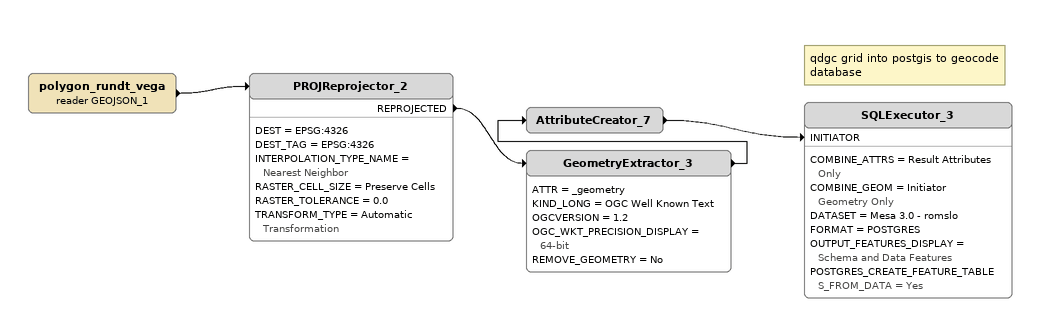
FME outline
polygon_rundt_vega (reader GEOJSON_1)
    -> PROJReprojector_2
PROJReprojector_2
    DEST = EPSG:4326
    DEST_TAG = EPSG:4326
    INTERPOLATION_TYPE_NAME = Nearest Neighbor
    RASTER_CELL_SIZE = Preserve Cells
    RASTER_TOLERANCE = 0.0
    TRANSFORM_TYPE = Automatic Transformation
    REPROJECTED -> GeometryExtractor_3
GeometryExtractor_3
    ATTR = _geometry
    KIND_LONG = OGC Well Known Text
    OGCVERSION = 1.2
    OGC_WKT_PRECISION_DISPLAY = 64-bit
    REMOVE_GEOMETRY = No
    -> AttributeCreator_7
AttributeCreator_7
    -> SQLExecutor_3 [INITIATOR]
Note: qdgc grid into postgis to geocode database
SQLExecutor_3
    COMBINE_ATTRS = Result Attributes Only
    COMBINE_GEOM = Initiator Geometry Only
    DATASET = Mesa 3.0 - romslo
    FORMAT = POSTGRES
    OUTPUT_FEATURES_DISPLAY = Schema and Data Features
    POSTGRES_CREATE_FEATURE_TABLES_FROM_DATA = Yes
